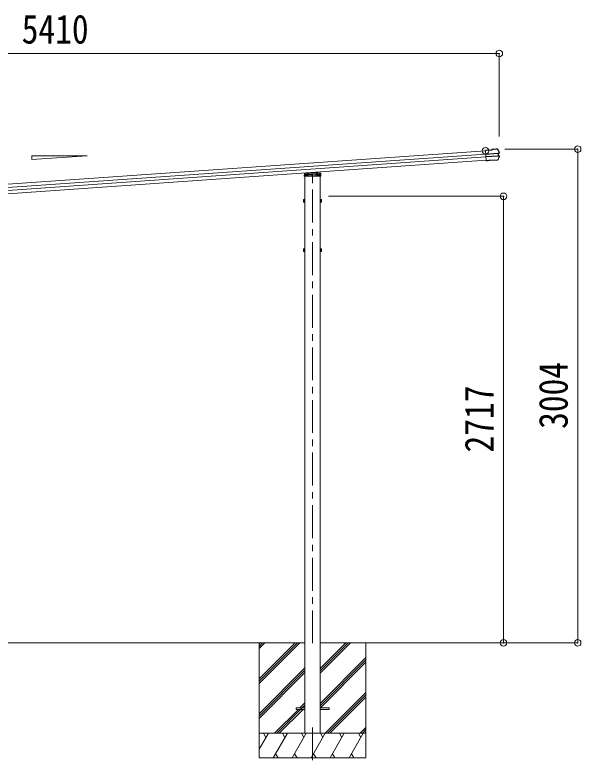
# Model space of a CAD drawing. Units: millimetres at full size, sheet at 1:40. Extents: x -11243 to 11243, y -7760 to 7760.
# Drawn here: x 3940 to 7382, y -4932 to -369 of the extents above; entities that cross this region are included whole.
import ezdxf
from ezdxf.enums import TextEntityAlignment as Align

# ---------------------------------------------------------------- set-up
doc = ezdxf.new("R2010")
doc.units = ezdxf.units.MM
doc.header["$LTSCALE"] = 40
doc.header["$PDMODE"] = 32
doc.header["$PDSIZE"] = 40
doc.linetypes.add('CHAIN1', pattern=[8, 5, -1, 1, -1])
doc.linetypes.add('DASHED1', pattern=[1.8, 1.2, -0.6])
for name, color, linetype, lineweight in [('0-0_0', 7, 'Continuous', 9), ('0-1_本体', 5, 'CHAIN1', 9), ('0-3_ELV2', 4, 'Continuous', 9), ('0-6_OTH_LINE', 6, 'Continuous', 9), ('0-7_SHAPE', 4, 'Continuous', 9)]:
    doc.layers.add(name, color=color, linetype=linetype, lineweight=lineweight)
doc.styles.add('ＭＳ ゴシック', font='')
doc.styles.get('ＭＳ ゴシック').set_extended_font_data('MS Gothic')

msp = doc.modelspace()

# ---------------------------------------------------------------- linework, layer by layer
at = {"layer": '0-0_0'}
for p, q in [((2696.24, -4189.17), (5703.24, -4189.17)), ((5424.74, -4189.17), (5424.74, -4889.17)), ((5424.74, -4408.14), (5643.72, -4189.17)), ((5424.74, -4422.29), (5657.86, -4189.17)), ((5424.74, -4436.43), (5672.01, -4189.17)), ((5424.74, -4224.3), (5459.87, -4189.17)), ((5424.74, -4210.16), (5445.73, -4189.17)), ((5424.74, -4196.01), (5431.59, -4189.17)), ((5796.24, -4373.3), (5980.37, -4189.17)), ((5796.24, -4359.16), (5966.23, -4189.17)), ((5796.24, -4345.01), (5952.09, -4189.17)), ((5796.24, -4189.17), (6653.52, -4189.17)), ((6074.74, -4189.17), (6074.74, -4889.17)), ((5796.24, -4557.14), (6074.74, -4278.65)), ((5796.24, -4571.29), (6074.74, -4292.79)), ((5797, -4584.67), (6074.74, -4306.93)), ((5424.74, -4620.28), (5703.24, -4341.78)), ((5424.74, -4634.42), (5703.24, -4355.92)), ((5424.74, -4648.56), (5703.24, -4370.06)), ((5826.35, -4739.17), (6074.74, -4490.78)), ((5840.49, -4739.17), (6074.74, -4504.92)), ((5672.48, -4584.67), (5703.24, -4553.91)), ((5854.63, -4739.17), (6074.74, -4519.06)), ((5517.98, -4739.17), (5663.48, -4593.67)), ((5532.12, -4739.17), (5703.24, -4568.05)), ((5546.27, -4739.17), (5691.77, -4593.67)), ((5424.74, -4739.17), (6074.74, -4739.17)), ((5424.74, -4836.42), (5480.89, -4739.17)), ((5465.89, -4765.15), (5450.89, -4739.17)), ((5509.76, -4889.17), (5596.36, -4739.17)), ((5581.36, -4765.15), (5566.36, -4739.17)), ((5625.23, -4889.17), (5711.83, -4739.17)), ((5696.83, -4765.15), (5681.83, -4739.17)), ((5740.7, -4889.17), (5827.3, -4739.17)), ((5812.3, -4765.15), (5797.3, -4739.17)), ((5856.17, -4889.17), (5942.77, -4739.17)), ((5927.77, -4765.15), (5912.77, -4739.17)), ((5971.64, -4889.17), (6058.24, -4739.17)), ((6028.24, -4739.17), (6043.24, -4765.15)), ((6038.48, -4739.17), (6074.74, -4702.91)), ((6052.62, -4739.17), (6074.74, -4717.05)), ((6066.77, -4739.17), (6074.74, -4731.19)), ((5524.76, -4863.19), (5539.76, -4889.17)), ((5640.23, -4863.19), (5655.23, -4889.17)), ((5755.7, -4863.19), (5770.7, -4889.17)), ((5871.17, -4863.19), (5886.17, -4889.17)), ((5986.64, -4863.19), (6001.64, -4889.17)), ((5424.74, -4889.17), (6074.74, -4889.17))]:
    msp.add_line(p, q, dxfattribs=at)
at = {"layer": '0-1_本体'}
for p, q in [((5749.74, -4191.67), (5749.74, -1316.98)), ((5749.74, -4703.04), (5749.74, -4932.04))]:
    msp.add_line(p, q, dxfattribs=at)
at = {"layer": '0-3_ELV2'}
for p, q in [((6853.07, -1184.07), (6840.21, -1184.97)), ((6840.21, -1184.97), (6840.51, -1189.36)), ((6853.18, -1185.57), (6841.81, -1186.37)), ((6853.19, -1185.6), (6851.89, -1185.69)), ((6851.89, -1185.69), (6852.02, -1187.66)), ((6853.18, -1185.57), (6853.07, -1184.07)), ((6853.07, -1184.07), (6853.28, -1184.67)), ((6853.18, -1185.57), (6853.19, -1185.6)), ((6853.19, -1185.6), (6853.22, -1186.07)), ((6867.57, -1185.06), (6853.22, -1186.07)), ((6857.4, -1185.78), (6857.51, -1187.27)), ((6863.49, -1186.85), (6863.39, -1185.36)), ((6867.32, -1183.69), (6867.44, -1183.07)), ((6872.61, -1182.71), (6867.44, -1183.07)), ((6867.57, -1185.06), (6867.54, -1184.6)), ((6868.98, -1186.47), (6868.84, -1184.51)), ((6801.43, -1195.28), (1590.35, -1559.67)), ((6802.85, -1215.59), (1591.77, -1579.98)), ((6840.51, -1189.36), (6801.21, -1192.11)), ((6805.72, -1256.55), (6801.21, -1192.11)), ((6801.31, -1193.61), (6842.11, -1190.76)), ((6802.88, -1216.07), (6875.79, -1210.97)), ((6875.88, -1212.2), (6802.97, -1217.3)), ((6876.85, -1226.07), (6803.94, -1231.17)), ((6804.03, -1232.4), (6876.93, -1227.3)), ((6842.11, -1190.76), (6841.81, -1186.37)), ((6841.81, -1186.37), (6842.39, -1186.95)), ((6842.83, -1191.38), (6842.11, -1190.76)), ((6852.02, -1187.66), (6868.98, -1186.47)), ((6877.28, -1210.86), (6878.2, -1210.8)), ((6877.65, -1212.19), (6878.16, -1212.15)), ((6877.83, -1227.18), (6878.06, -1227.16)), ((6884.11, -1209.22), (6878.2, -1210.8)), ((6878.2, -1210.8), (6879.34, -1227.13)), ((6878.43, -1227.2), (6879.34, -1227.13)), ((6879.12, -1225.8), (6878.6, -1225.83)), ((6878.86, -1211.99), (6879.78, -1211.93)), ((6879.34, -1227.13), (6885.38, -1227.87)), ((6879.83, -1225.86), (6880.75, -1225.79)), ((6804.06, -1232.83), (1592.97, -1597.22)), ((6805.48, -1253.14), (1594.39, -1617.53)), ((6822.37, -1253.88), (6805.61, -1255.05)), ((6813.17, -1255.63), (6805.69, -1256.16)), ((6822.47, -1255.38), (6805.72, -1256.55)), ((6813.2, -1256.03), (6813.09, -1254.53)), ((6822.37, -1253.88), (6822.54, -1253.5)), ((6822.37, -1253.88), (6822.47, -1255.38)), ((6822.47, -1255.38), (6822.65, -1255)), ((6822.54, -1253.5), (6828.53, -1253.08)), ((6822.54, -1253.5), (6822.65, -1255)), ((6822.65, -1255), (6828.63, -1254.58)), ((6828.53, -1253.08), (6828.75, -1253.44)), ((6875.82, -1250.14), (6828.75, -1253.44)), ((6828.75, -1253.44), (6828.86, -1254.93)), ((6875, -1251.71), (6828.86, -1254.93)), ((5700.8, -1339.6), (5749.74, -1336.18)), ((5701.33, -1331.09), (5749.74, -1327.71)), ((5703.24, -4739.17), (5703.24, -1350.11)), ((5749.74, -1327.71), (5798.16, -1331.09)), ((5749.74, -1336.18), (5798.68, -1339.6)), ((5779.56, -1325.17), (5779.84, -1329.81)), ((5796.24, -4739.17), (5796.24, -1350.11)), ((5799.09, -1332.03), (5800.19, -1350.11)), ((5694.54, -1493.41), (5695.12, -1492.4)), ((5694.54, -1493.41), (5694.54, -1506.41)), ((5700.04, -1492.4), (5695.12, -1492.4)), ((5700.04, -1496.15), (5695.12, -1496.15)), ((5700.04, -1503.66), (5695.12, -1503.66)), ((5700.03, -1500.21), (5701.64, -1500.21)), ((5700.04, -1492.2), (5700.04, -1507.21)), ((5701.64, -1492.66), (5700.04, -1492.66)), ((5700.04, -1499.21), (5701.64, -1499.21)), ((5797.84, -1492.66), (5799.44, -1492.66)), ((5799.44, -1499.21), (5797.84, -1499.21)), ((5799.45, -1500.21), (5797.84, -1500.21)), ((5799.44, -1492.2), (5799.44, -1507.21)), ((5799.44, -1492.2), (5804.36, -1492.2)), ((5799.44, -1495.95), (5804.36, -1495.95)), ((5799.44, -1503.46), (5804.36, -1503.46)), ((5804.94, -1493.21), (5804.36, -1492.2)), ((5804.94, -1493.21), (5804.94, -1506.21)), ((5694.54, -1506.41), (5695.12, -1507.41)), ((5700.04, -1507.41), (5695.12, -1507.41)), ((5700.04, -1506.76), (5701.64, -1506.76)), ((5799.44, -1506.76), (5797.84, -1506.76)), ((5799.44, -1507.21), (5804.36, -1507.21)), ((5804.94, -1506.21), (5804.36, -1507.21)), ((5694.54, -1793.41), (5695.12, -1792.4)), ((5694.54, -1793.41), (5694.54, -1806.41)), ((5694.54, -1806.41), (5695.12, -1807.41)), ((5700.04, -1792.4), (5695.12, -1792.4)), ((5700.04, -1796.15), (5695.12, -1796.15)), ((5700.04, -1803.66), (5695.12, -1803.66)), ((5700.04, -1807.41), (5695.12, -1807.41)), ((5700.03, -1800.21), (5701.64, -1800.21)), ((5700.04, -1792.2), (5700.04, -1807.21)), ((5701.64, -1792.66), (5700.04, -1792.66)), ((5700.04, -1799.21), (5701.64, -1799.21)), ((5700.04, -1806.76), (5701.64, -1806.76)), ((5797.84, -1792.66), (5799.44, -1792.66)), ((5799.44, -1799.21), (5797.84, -1799.21)), ((5799.45, -1800.21), (5797.84, -1800.21)), ((5799.44, -1806.76), (5797.84, -1806.76)), ((5799.44, -1792.2), (5799.44, -1807.21)), ((5799.44, -1792.2), (5804.36, -1792.2)), ((5799.44, -1795.95), (5804.36, -1795.95)), ((5799.44, -1803.46), (5804.36, -1803.46)), ((5799.44, -1807.21), (5804.36, -1807.21)), ((5804.94, -1793.21), (5804.36, -1792.2)), ((5804.94, -1806.21), (5804.36, -1807.21)), ((5804.94, -1793.21), (5804.94, -1806.21)), ((5649.74, -4584.67), (5703.24, -4584.67)), ((5849.74, -4584.67), (5796.24, -4584.67))]:
    msp.add_line(p, q, dxfattribs=at)
at = {"layer": '0-3_ELV2', "linetype": 'DASHED1'}
for p, q in [((5700.87, -1339.61), (5798.61, -1339.61)), ((5703.35, -1332.96), (5702.3, -1350.11)), ((5702.77, -1342.41), (5707.74, -1342.41)), ((5702.82, -1341.61), (5796.67, -1341.61)), ((5749.74, -1338.18), (5702.83, -1341.46)), ((5749.74, -1329.71), (5703.35, -1332.96)), ((5706.54, -1332.73), (5706.54, -1346.37)), ((5706.54, -1346.37), (5707.54, -1348.11)), ((5791.94, -1348.11), (5707.54, -1348.11)), ((5707.74, -1332.65), (5707.74, -1348.11)), ((5709.24, -1341.01), (5709.24, -1348.11)), ((5712.34, -1341.61), (5712.34, -1348.11)), ((5712.47, -1341.61), (5712.47, -1348.11)), ((5712.74, -1340.77), (5712.74, -1348.11)), ((5712.74, -1346.37), (5715.74, -1346.37)), ((5715.74, -1340.56), (5715.74, -1348.11)), ((5718.98, -1340.54), (5719.67, -1329.36)), ((5721.68, -1329.22), (5720.4, -1350.11)), ((5723.74, -1339.61), (5723.74, -1341.61)), ((5728.24, -1342.41), (5728.24, -1339.68)), ((5729.74, -1342.41), (5728.24, -1342.41)), ((5729.74, -1339.58), (5729.74, -1342.41)), ((5796.14, -1332.96), (5749.74, -1329.71)), ((5796.66, -1341.46), (5749.74, -1338.18)), ((5769.74, -1342.41), (5769.74, -1339.58)), ((5769.74, -1342.41), (5771.24, -1342.41)), ((5771.24, -1339.68), (5771.24, -1342.41)), ((5775.74, -1341.61), (5775.74, -1339.61)), ((5777.56, -1325.31), (5779.08, -1350.11)), ((5779.84, -1329.81), (5780.5, -1340.54)), ((5783.74, -1340.56), (5783.74, -1348.11)), ((5783.74, -1346.37), (5786.74, -1346.37)), ((5786.74, -1340.77), (5786.74, -1348.11)), ((5787.01, -1341.61), (5787.01, -1348.11)), ((5787.14, -1341.61), (5787.14, -1348.11)), ((5790.24, -1341.01), (5790.24, -1348.11)), ((5791.74, -1332.65), (5791.74, -1348.11)), ((5791.74, -1342.41), (5796.71, -1342.41)), ((5791.94, -1348.11), (5792.94, -1346.37)), ((5792.94, -1332.73), (5792.94, -1346.37)), ((5797.19, -1350.11), (5796.14, -1332.96))]:
    msp.add_line(p, q, dxfattribs=at)
at = {"layer": '0-3_ELV2'}
for points in [[(6873.04, -1184.18), (6867.54, -1184.57), (6867.44, -1183.07)], [(6868.84, -1184.51), (6867.54, -1184.6), (6867.54, -1184.57)], [(6874.19, -1184.84), (6879.71, -1196.06), (6884.95, -1207.43)], [(6886.39, -1229.74), (6881.22, -1240), (6875.82, -1250.14)], [(6884.5, -1210.66), (6879.78, -1211.93), (6880.75, -1225.79), (6885.56, -1226.38)], [(6828.53, -1253.08), (6828.63, -1254.58), (6828.86, -1254.93)], [(5800.19, -1350.11), (5699.29, -1350.11), (5700.4, -1332.03)], [(5703.24, -1491.21), (5701.64, -1491.21), (5701.64, -1508.21), (5703.24, -1508.21)], [(5796.24, -1491.21), (5797.84, -1491.21), (5797.84, -1508.21), (5796.24, -1508.21)], [(5703.24, -1791.21), (5701.64, -1791.21), (5701.64, -1808.21), (5703.24, -1808.21)], [(5796.24, -1791.21), (5797.84, -1791.21), (5797.84, -1808.21), (5796.24, -1808.21)], [(5649.74, -4584.67), (5649.74, -4593.67), (5703.24, -4593.67)], [(5849.74, -4584.67), (5849.74, -4593.67), (5796.24, -4593.67)]]:
    msp.add_lwpolyline(points, dxfattribs=at)
for centre, radius, start, end in [((6872.84, -1185.89), 3.19, 26.86597, 94.02466), ((6873.13, -1185.38), 1.2, 26.89869, 94.02902), ((6427.85, -1411.27), 502, 24.03393, 26.8619), ((6436.77, -1009.86), 502, 331.41438, 333.93986), ((6883.77, -1207.96), 1.3, 285.12702, 24.10936), ((6883.77, -1207.96), 2.8, 285, 24.03393), ((6885.22, -1229.16), 1.3, 333.87402, 82.86161), ((6885.22, -1229.16), 2.8, 333.93986, 83), ((6874.78, -1248.52), 3.19, 273.987, 331.41712), ((5700.87, -1340.6), 1, 94, 176.5), ((5701.39, -1332.09), 1, 94, 176.5), ((5798.09, -1332.09), 1, 3.5, 86), ((5798.61, -1340.6), 1, 3.5, 86), ((5697.86, -1494.28), 3.32, 145.61575, 214.38425), ((5706.96, -1499.91), 12.42, 162.41205, 197.58795), ((5697.86, -1505.53), 3.32, 145.61575, 214.38425), ((5801.62, -1494.08), 3.32, 325.61575, 34.38425), ((5792.52, -1499.71), 12.42, 342.41205, 17.58795), ((5801.62, -1505.33), 3.32, 325.61575, 34.38425), ((5697.86, -1794.28), 3.32, 145.61575, 214.38425), ((5706.96, -1799.91), 12.42, 162.41205, 197.58795), ((5697.86, -1805.53), 3.32, 145.61575, 214.38425), ((5801.62, -1794.08), 3.32, 325.61575, 34.38425), ((5792.52, -1799.71), 12.42, 342.41205, 17.58795), ((5801.62, -1805.33), 3.32, 325.61575, 34.38425)]:
    msp.add_arc(centre, radius, start, end, dxfattribs=at)
at = {"layer": '0-3_ELV2', "linetype": 'DASHED1'}
for centre, start, end in [((5700.87, -1340.61), 90, 176.5), ((5798.61, -1340.61), 3.5, 90)]:
    msp.add_arc(centre, 1, start, end, dxfattribs=at)
at = {"layer": '0-3_ELV2'}
for centre, major_axis, ratio, start_param, end_param in [((6853.5, -1187.86), (-0.22, 3.19), 0.016053, 5.3122341, 6.2220988), ((6867.55, -1186.88), (-0.22, 3.19), 0.016053, 0.0610865, 0.9709512), ((6842.47, -1188.15), (-0.08, 1.2), 0.052408, 5.1044164, 6.2220988), ((6831.65, -1380.14), (-34.91, 499.28), 0.052408, 5.0964197, 5.1044164), ((6875.81, -1211.26), (1.5, 0.1), 0.19438, 0.8222243, 1.5707963), ((6875.92, -1212.78), (2.99, 0.21), 0.19438, 0.9410649, 1.5707963), ((6875.81, -1211.26), (1.48, 0.4), 0.014741, 0.0756738, 0.8193583), ((6876.81, -1225.49), (2.99, 0.21), 0.19438, 4.712389, 5.3421204), ((6876.91, -1227.01), (1.5, 0.1), 0.19438, 4.712389, 5.3570179), ((6876.91, -1227.01), (1.52, -0.19), 0.014741, 5.567803, 6.2075115), ((6875.92, -1212.78), (2.95, 0.79), 0.014741, 0.0756738, 0.7041788), ((6876.81, -1225.48), (3.03, -0.37), 0.014741, 5.5790065, 6.2075115)]:
    msp.add_ellipse(centre, major_axis=major_axis, ratio=ratio, start_param=start_param, end_param=end_param, dxfattribs=at)
at = {"layer": '0-6_OTH_LINE'}
for p, q in [((6885.64, -604.08), (1475.64, -604.08)), ((6885.64, -604.08), (6885.64, -1109.05)), ((7362.46, -1185.17), (6918.65, -1185.17)), ((7362.46, -4189.17), (7362.46, -1185.17)), ((6911.46, -1472.41), (5846.24, -1472.41)), ((6911.46, -1472.41), (6911.46, -4189.17)), ((7362.46, -4189.17), (6653.52, -4189.17))]:
    msp.add_line(p, q, dxfattribs=at)
for p in [(6885.64, -604.08), (6801.43, -1195.28), (7362.46, -1185.17), (6911.46, -1472.41), (6911.46, -4189.17), (7362.46, -4189.17)]:
    msp.add_point(p, dxfattribs=at)
at = {"layer": '0-7_SHAPE'}
for p, q in [((4042.48, -1225.71), (4378.48, -1225.71)), ((4042.48, -1249.2), (4042.48, -1225.71)), ((4378.48, -1225.71), (4042.48, -1249.2))]:
    msp.add_line(p, q, dxfattribs=at)

# ---------------------------------------------------------------- texts
at = {"layer": '0-6_OTH_LINE', "color": 7, "style": 'ＭＳ ゴシック', "width": 0.85}
msp.add_text('5410', height=176, dxfattribs=at).set_placement((3980.64, -596.08), align=Align.BOTTOM_LEFT)
for s, p in [('3004', (7354.46, -2887.17)), ('2717', (6903.46, -3030.79))]:
    msp.add_text(s, height=176, rotation=90, dxfattribs=at).set_placement(p, align=Align.BOTTOM_LEFT)

doc.saveas('drawing.dxf')
